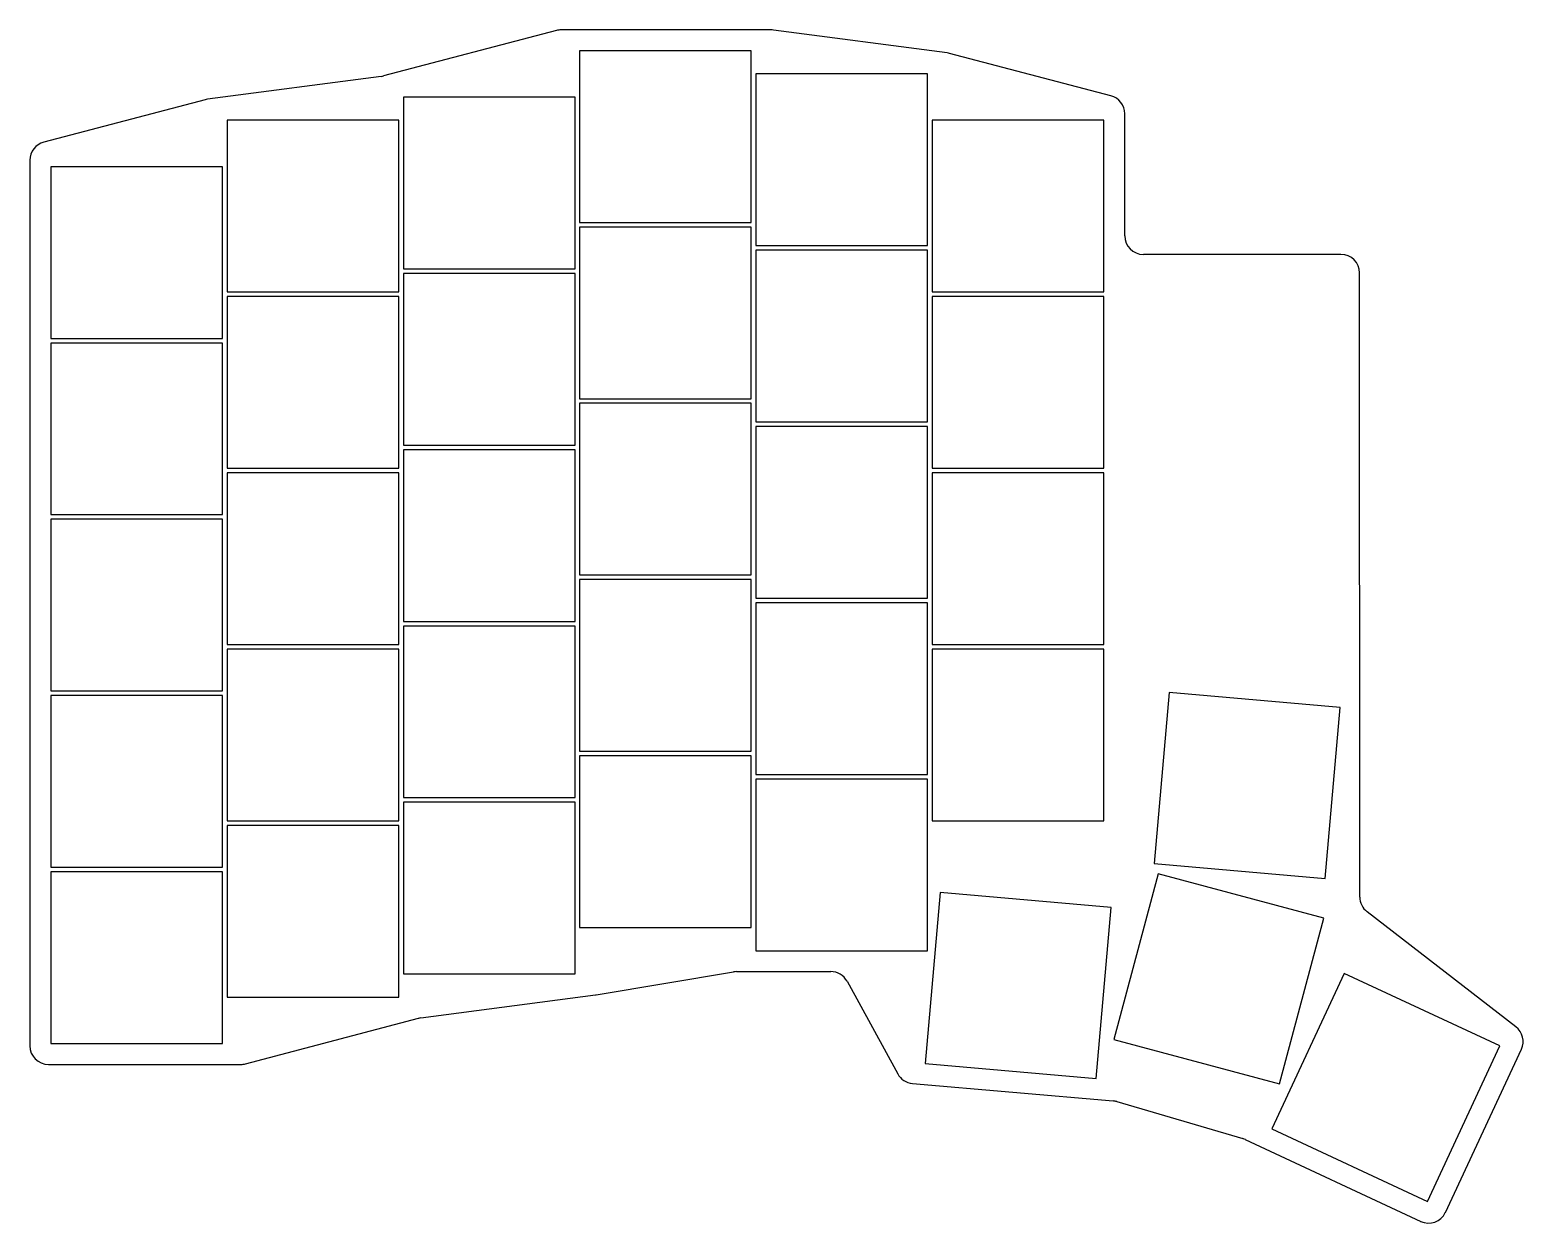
# Model space of a CAD drawing. Header units: millimetres. Extents: x 38 to 199, y -179 to -50.
import ezdxf

# ---------------------------------------------------------------- set-up
doc = ezdxf.new("R2010")
doc.units = ezdxf.units.MM

msp = doc.modelspace()

# ---------------------------------------------------------------- linework, layer by layer
for p, q in [((95.25, -50.07), (76.62, -54.97)), ((118.37, -50), (95.76, -50)), ((137.37, -52.48), (118.63, -50.02)), ((116.25, -52.25), (97.75, -52.25)), ((97.75, -52.25), (97.75, -70.75)), ((116.25, -70.75), (116.25, -52.25)), ((155.01, -57.11), (137.62, -52.53)), ((76.37, -55.02), (57.63, -57.48)), ((135.25, -54.75), (116.75, -54.75)), ((116.75, -54.75), (116.75, -73.25)), ((135.25, -73.25), (135.25, -54.75)), ((57.38, -57.53), (39.99, -62.11)), ((97.25, -57.25), (78.75, -57.25)), ((78.75, -57.25), (78.75, -75.75)), ((97.25, -75.75), (97.25, -57.25)), ((156.5, -72.2), (156.5, -59.04)), ((78.25, -59.75), (59.75, -59.75)), ((59.75, -59.75), (59.75, -78.25)), ((78.25, -78.25), (78.25, -59.75)), ((154.25, -59.75), (135.75, -59.75)), ((135.75, -59.75), (135.75, -78.25)), ((154.25, -78.25), (154.25, -59.75)), ((38.5, -64.04), (38.5, -159.5)), ((59.25, -64.75), (40.75, -64.75)), ((40.75, -64.75), (40.75, -83.25)), ((59.25, -83.25), (59.25, -64.75)), ((97.75, -70.75), (116.25, -70.75)), ((116.25, -71.25), (97.75, -71.25)), ((97.75, -71.25), (97.75, -89.75)), ((116.25, -89.75), (116.25, -71.25)), ((116.75, -73.25), (135.25, -73.25)), ((135.25, -73.75), (116.75, -73.75)), ((116.75, -73.75), (116.75, -92.25)), ((135.25, -92.25), (135.25, -73.75)), ((179.8, -74.2), (158.5, -74.2)), ((78.75, -75.75), (97.25, -75.75)), ((97.25, -76.25), (78.75, -76.25)), ((78.75, -76.25), (78.75, -94.75)), ((97.25, -94.75), (97.25, -76.25)), ((181.83, -143.46), (181.8, -76.2)), ((59.75, -78.25), (78.25, -78.25)), ((78.25, -78.75), (59.75, -78.75)), ((59.75, -78.75), (59.75, -97.25)), ((78.25, -97.25), (78.25, -78.75)), ((135.75, -78.25), (154.25, -78.25)), ((154.25, -78.75), (135.75, -78.75)), ((135.75, -78.75), (135.75, -97.25)), ((154.25, -97.25), (154.25, -78.75)), ((40.75, -83.25), (59.25, -83.25)), ((59.25, -83.75), (40.75, -83.75)), ((40.75, -83.75), (40.75, -102.25)), ((59.25, -102.25), (59.25, -83.75)), ((97.75, -89.75), (116.25, -89.75)), ((116.25, -90.25), (97.75, -90.25)), ((97.75, -90.25), (97.75, -108.75)), ((116.25, -108.75), (116.25, -90.25)), ((116.75, -92.25), (135.25, -92.25)), ((135.25, -92.75), (116.75, -92.75)), ((116.75, -92.75), (116.75, -111.25)), ((135.25, -111.25), (135.25, -92.75)), ((78.75, -94.75), (97.25, -94.75)), ((97.25, -95.25), (78.75, -95.25)), ((78.75, -95.25), (78.75, -113.75)), ((97.25, -113.75), (97.25, -95.25)), ((59.75, -97.25), (78.25, -97.25)), ((78.25, -97.75), (59.75, -97.75)), ((59.75, -97.75), (59.75, -116.25)), ((78.25, -116.25), (78.25, -97.75)), ((135.75, -97.25), (154.25, -97.25)), ((154.25, -97.75), (135.75, -97.75)), ((135.75, -97.75), (135.75, -116.25)), ((154.25, -116.25), (154.25, -97.75)), ((40.75, -102.25), (59.25, -102.25)), ((59.25, -102.75), (40.75, -102.75)), ((40.75, -102.75), (40.75, -121.25)), ((59.25, -121.25), (59.25, -102.75)), ((97.75, -108.75), (116.25, -108.75)), ((116.25, -109.25), (97.75, -109.25)), ((97.75, -109.25), (97.75, -127.75)), ((116.25, -127.75), (116.25, -109.25)), ((116.75, -111.25), (135.25, -111.25)), ((135.25, -111.75), (116.75, -111.75)), ((116.75, -111.75), (116.75, -130.25)), ((135.25, -130.25), (135.25, -111.75)), ((78.75, -113.75), (97.25, -113.75)), ((97.25, -114.25), (78.75, -114.25)), ((78.75, -114.25), (78.75, -132.75)), ((97.25, -132.75), (97.25, -114.25)), ((59.75, -116.25), (78.25, -116.25)), ((78.25, -116.75), (59.75, -116.75)), ((59.75, -116.75), (59.75, -135.25)), ((78.25, -135.25), (78.25, -116.75)), ((135.75, -116.25), (154.25, -116.25)), ((154.25, -116.75), (135.75, -116.75)), ((135.75, -116.75), (135.75, -135.25)), ((154.25, -135.25), (154.25, -116.75)), ((40.75, -121.25), (59.25, -121.25)), ((59.25, -121.75), (40.75, -121.75)), ((40.75, -121.75), (40.75, -140.25)), ((59.25, -140.25), (59.25, -121.75)), ((161.29, -121.42), (159.68, -139.85)), ((179.72, -123.04), (161.29, -121.42)), ((178.11, -141.47), (179.72, -123.04)), ((97.75, -127.75), (116.25, -127.75)), ((116.25, -128.25), (97.75, -128.25)), ((97.75, -128.25), (97.75, -146.75)), ((116.25, -146.75), (116.25, -128.25)), ((116.75, -130.25), (135.25, -130.25)), ((135.25, -130.75), (116.75, -130.75)), ((116.75, -130.75), (116.75, -149.25)), ((135.25, -149.25), (135.25, -130.75)), ((78.75, -132.75), (97.25, -132.75)), ((97.25, -133.25), (78.75, -133.25)), ((78.75, -133.25), (78.75, -151.75)), ((97.25, -151.75), (97.25, -133.25)), ((59.75, -135.25), (78.25, -135.25)), ((78.25, -135.75), (59.75, -135.75)), ((59.75, -135.75), (59.75, -154.25)), ((78.25, -154.25), (78.25, -135.75)), ((135.75, -135.25), (154.25, -135.25)), ((159.68, -139.85), (178.11, -141.47)), ((40.75, -140.25), (59.25, -140.25)), ((59.25, -140.75), (40.75, -140.75)), ((40.75, -140.75), (40.75, -159.25)), ((59.25, -159.25), (59.25, -140.75)), ((160.1, -140.95), (155.31, -158.82)), ((177.96, -145.74), (160.1, -140.95)), ((136.59, -142.98), (134.98, -161.41)), ((155.02, -144.59), (136.59, -142.98)), ((153.41, -163.02), (155.02, -144.59)), ((173.18, -163.6), (177.96, -145.74)), ((198.65, -157.44), (182.61, -145.04)), ((97.75, -146.75), (116.25, -146.75)), ((116.75, -149.25), (135.25, -149.25)), ((78.75, -151.75), (97.25, -151.75)), ((99.53, -153.99), (114.34, -151.53)), ((114.67, -151.5), (124.81, -151.5)), ((126.57, -152.54), (132.03, -162.51)), ((180.16, -151.69), (172.35, -168.46)), ((196.93, -159.51), (180.16, -151.69)), ((59.75, -154.25), (78.25, -154.25)), ((80.63, -156.48), (99.47, -154)), ((61.75, -161.43), (80.38, -156.53)), ((40.75, -159.25), (59.25, -159.25)), ((155.31, -158.82), (173.18, -163.6)), ((189.11, -176.28), (196.93, -159.51)), ((191.05, -177.45), (199.24, -159.87)), ((40.5, -161.5), (61.24, -161.5)), ((134.98, -161.41), (153.41, -163.02)), ((133.61, -163.55), (155.26, -165.44)), ((155.65, -165.51), (169.21, -169.5)), ((172.35, -168.46), (189.11, -176.28)), ((169.49, -169.61), (188.39, -178.42))]:
    msp.add_line(p, q)
for centre, start, end in [((95.76, -52), 90, 104.7436), ((118.37, -52), 82.5041, 90), ((137.11, -54.47), 75.2564, 82.5041), ((76.11, -53.03), 277.4959, 284.7436), ((57.89, -59.47), 97.4959, 104.7436), ((154.5, -59.04), 0, 75.2564), ((40.5, -64.04), 104.7436, 180), ((158.5, -72.2), 180, 270), ((179.8, -76.2), 0.0256, 90), ((183.83, -143.46), 180.0256, 232.3039), ((114.67, -153.5), 90, 99.4623), ((124.81, -153.5), 28.6885, 90), ((99.21, -152.02), 277.4959, 279.4623), ((80.89, -158.47), 97.4959, 104.7436), ((197.43, -159.02), 335, 52.3039), ((40.5, -159.5), 180, 270), ((61.24, -159.5), 270, 284.7436), ((133.78, -161.55), 208.6885, 265), ((155.08, -167.43), 73.617, 85), ((168.65, -171.42), 65, 73.617), ((189.23, -176.61), 245, 335)]:
    msp.add_arc(centre, 2, start, end)

doc.saveas('drawing.dxf')
